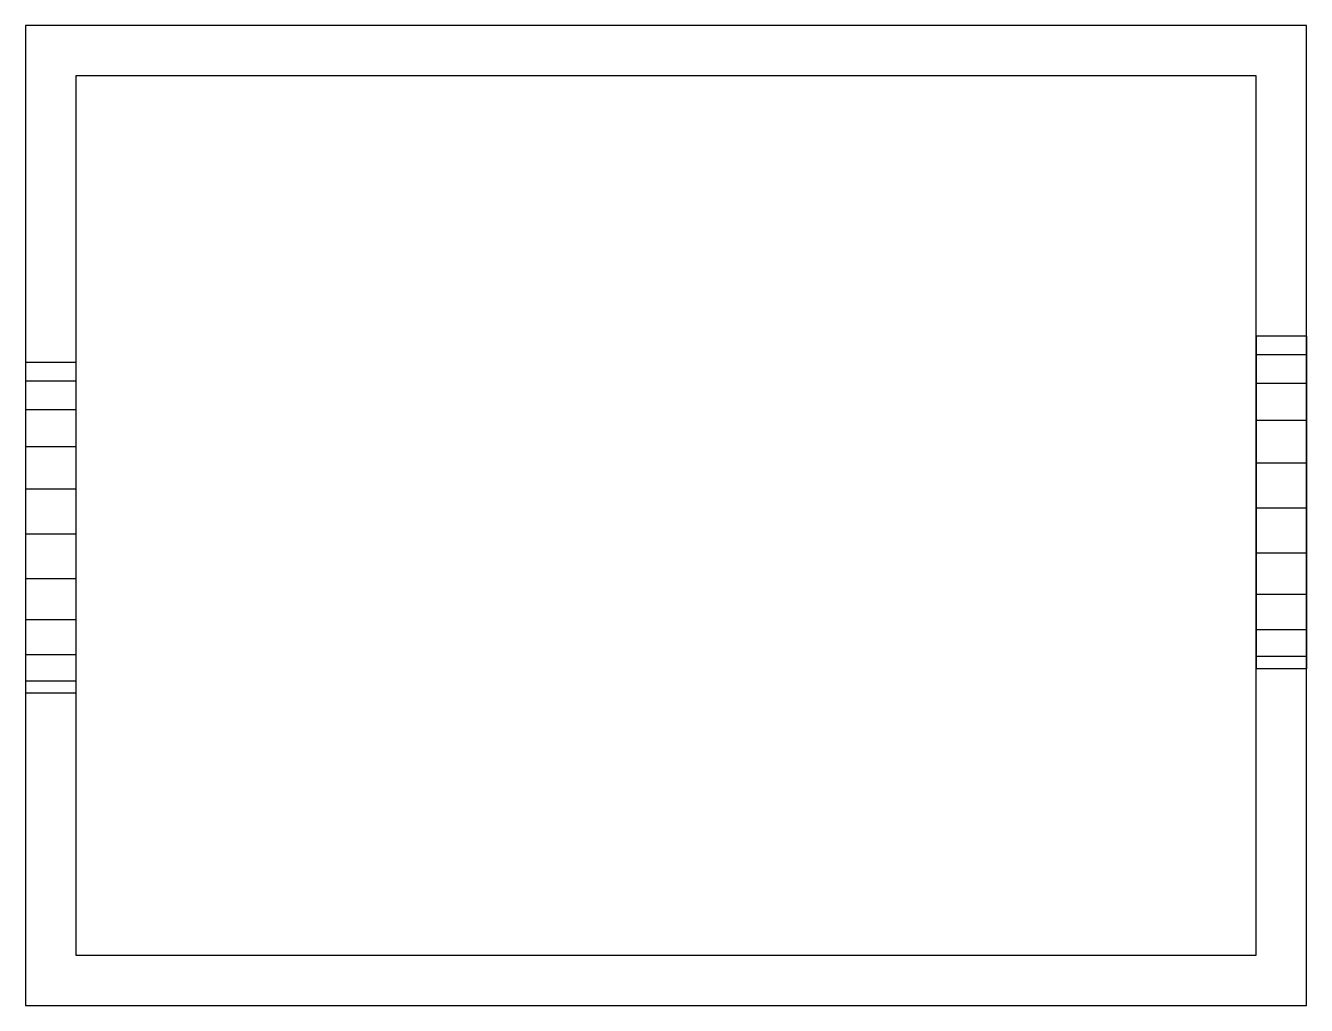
# Model space of a CAD drawing. Header units: metres. Extents: x -3 to 48, y -4 to 35.
import ezdxf

# ---------------------------------------------------------------- set-up
doc = ezdxf.new("R2010")
doc.units = ezdxf.units.M

msp = doc.modelspace()

# ---------------------------------------------------------------- linework, layer by layer
at = {"layer": 'Layer0'}
for p, q in [((-3, 35, 31), (-3, -4, 31)), ((48, 35, 31), (-3, 35, 31)), ((-3, 35, 17), (-3, 35, 31)), ((48, 35, 17), (-3, 35, 17)), ((-3, 35, 17), (-3, 21.603, 17.003)), ((48, -4, 31), (48, 35, 31)), ((48, 35, 17), (48, 35, 31)), ((48, 22.643, 17), (48, 35, 17)), ((-1, 33, 17), (-1.006, 21.603, 17.003)), ((46, 33, 29), (-1.002, 33, 29)), ((-1.002, 33, 29), (-1.002, 1.86, 29)), ((-1, 33, 17), (-1.002, 33, 29)), ((46, 33, 17), (-1, 33, 17)), ((46, -2, 29), (46, 33, 29)), ((46, 22.643, 17), (46, 33, 17)), ((46, 33, 17), (46, 33, 29)), ((48, 22.643, 17), (46, 22.643, 17)), ((46, 22.643, 17), (46, 21.899, 18.651)), ((48, 22.643, 17), (48, 21.899, 18.651)), ((-3, 21.603, 17.003), (-3, 20.859, 18.644)), ((-3, 21.603, 17.003), (-1.006, 21.603, 17.003)), ((-1.006, 21.603, 17.003), (-1.006, 20.859, 18.644)), ((48, 21.899, 18.651), (46, 21.899, 18.651)), ((46, 21.899, 18.651), (46, 20.753, 20.053)), ((48, 21.899, 18.651), (48, 20.753, 20.053)), ((-3, 20.859, 18.644), (-1.006, 20.859, 18.644)), ((-3, 20.859, 18.644), (-3, 19.716, 20.036)), ((-1.006, 20.859, 18.644), (-1.006, 19.716, 20.036)), ((48, 20.753, 20.053), (46, 20.753, 20.053)), ((46, 20.753, 20.053), (46, 19.283, 21.111)), ((48, 20.753, 20.053), (48, 19.283, 21.111)), ((-3, 19.716, 20.036), (-1.006, 19.716, 20.036)), ((-3, 19.716, 20.036), (-3, 18.252, 21.085)), ((-1.006, 19.716, 20.036), (-1.006, 18.252, 21.085)), ((46, 19.283, 21.111), (46, 17.589, 21.753)), ((48, 19.283, 21.111), (46, 19.283, 21.111)), ((48, 19.283, 21.111), (48, 17.589, 21.753)), ((-3, 18.252, 21.085), (-1.006, 18.252, 21.085)), ((-3, 18.252, 21.085), (-3, 16.566, 21.72)), ((-1.006, 18.252, 21.085), (-1.006, 16.566, 21.72)), ((46, 17.589, 21.753), (46, 15.787, 21.934)), ((48, 17.589, 21.753), (46, 17.589, 21.753)), ((48, 17.589, 21.753), (48, 15.787, 21.934)), ((-3, 16.566, 21.72), (-3, 14.774, 21.896)), ((-3, 16.566, 21.72), (-1.006, 16.566, 21.72)), ((-1.006, 16.566, 21.72), (-1.006, 14.774, 21.896)), ((46, 15.787, 21.934), (46, 14, 21.643)), ((48, 15.787, 21.934), (46, 15.787, 21.934)), ((48, 15.787, 21.934), (48, 14, 21.643)), ((-3, 14.774, 21.896), (-1.006, 14.774, 21.896)), ((-3, 14.774, 21.896), (-3, 12.997, 21.603)), ((-1.006, 14.774, 21.896), (-1.006, 12.997, 21.603)), ((46, 14, 21.643), (46, 12.349, 20.899)), ((48, 14, 21.643), (46, 14, 21.643)), ((48, 14, 21.643), (48, 12.349, 20.899)), ((-3, 12.997, 21.603), (-1.006, 12.997, 21.603)), ((-3, 12.997, 21.603), (-3, 11.356, 20.859)), ((-1.006, 12.997, 21.603), (-1.006, 11.356, 20.859)), ((48, 12.349, 20.899), (46, 12.349, 20.899)), ((46, 12.349, 20.899), (46, 10.947, 19.753)), ((48, 12.349, 20.899), (48, 10.947, 19.753)), ((-3, 11.356, 20.859), (-1.006, 11.356, 20.859)), ((-3, 11.356, 20.859), (-3, 9.964, 19.716)), ((-1.006, 11.356, 20.859), (-1.006, 9.964, 19.716)), ((48, 10.947, 19.753), (46, 10.947, 19.753)), ((46, 10.947, 19.753), (46, 9.889, 18.283)), ((48, 10.947, 19.753), (48, 9.889, 18.283)), ((-3, 9.964, 19.716), (-3, 8.915, 18.252)), ((-3, 9.964, 19.716), (-1.006, 9.964, 19.716)), ((-1.006, 9.964, 19.716), (-1.006, 8.915, 18.252)), ((48, 9.889, 18.283), (46, 9.889, 18.283)), ((46, 9.889, 18.283), (46, 9.403, 17)), ((48, 9.889, 18.283), (48, 9.403, 17)), ((46, -2, 17), (46, 9.403, 17)), ((48, 9.403, 17), (46, 9.403, 17)), ((48, -4, 17), (48, 9.403, 17)), ((-3, 8.915, 18.252), (-3, 8.443, 17)), ((-3, 8.915, 18.252), (-1.006, 8.915, 18.252)), ((-1.006, 8.915, 18.252), (-1.006, 8.443, 17)), ((-3, 8.443, 17), (-1.006, 8.443, 17)), ((-3, 8.443, 17), (-3, -4, 17)), ((-1.006, 8.443, 17), (-1, -2, 17)), ((-1.002, 1.86, 29), (-1, -2, 29)), ((-1, -2, 29), (46, -2, 29)), ((-1, -2, 17), (-1, -2, 29)), ((-1, -2, 17), (46, -2, 17)), ((46, -2, 17), (46, -2, 29)), ((-3, -4, 31), (48, -4, 31)), ((-3, -4, 17), (-3, -4, 31)), ((-3, -4, 17), (48, -4, 17)), ((48, -4, 17), (48, -4, 31))]:
    msp.add_line(p, q, dxfattribs=at)

doc.saveas('drawing.dxf')
